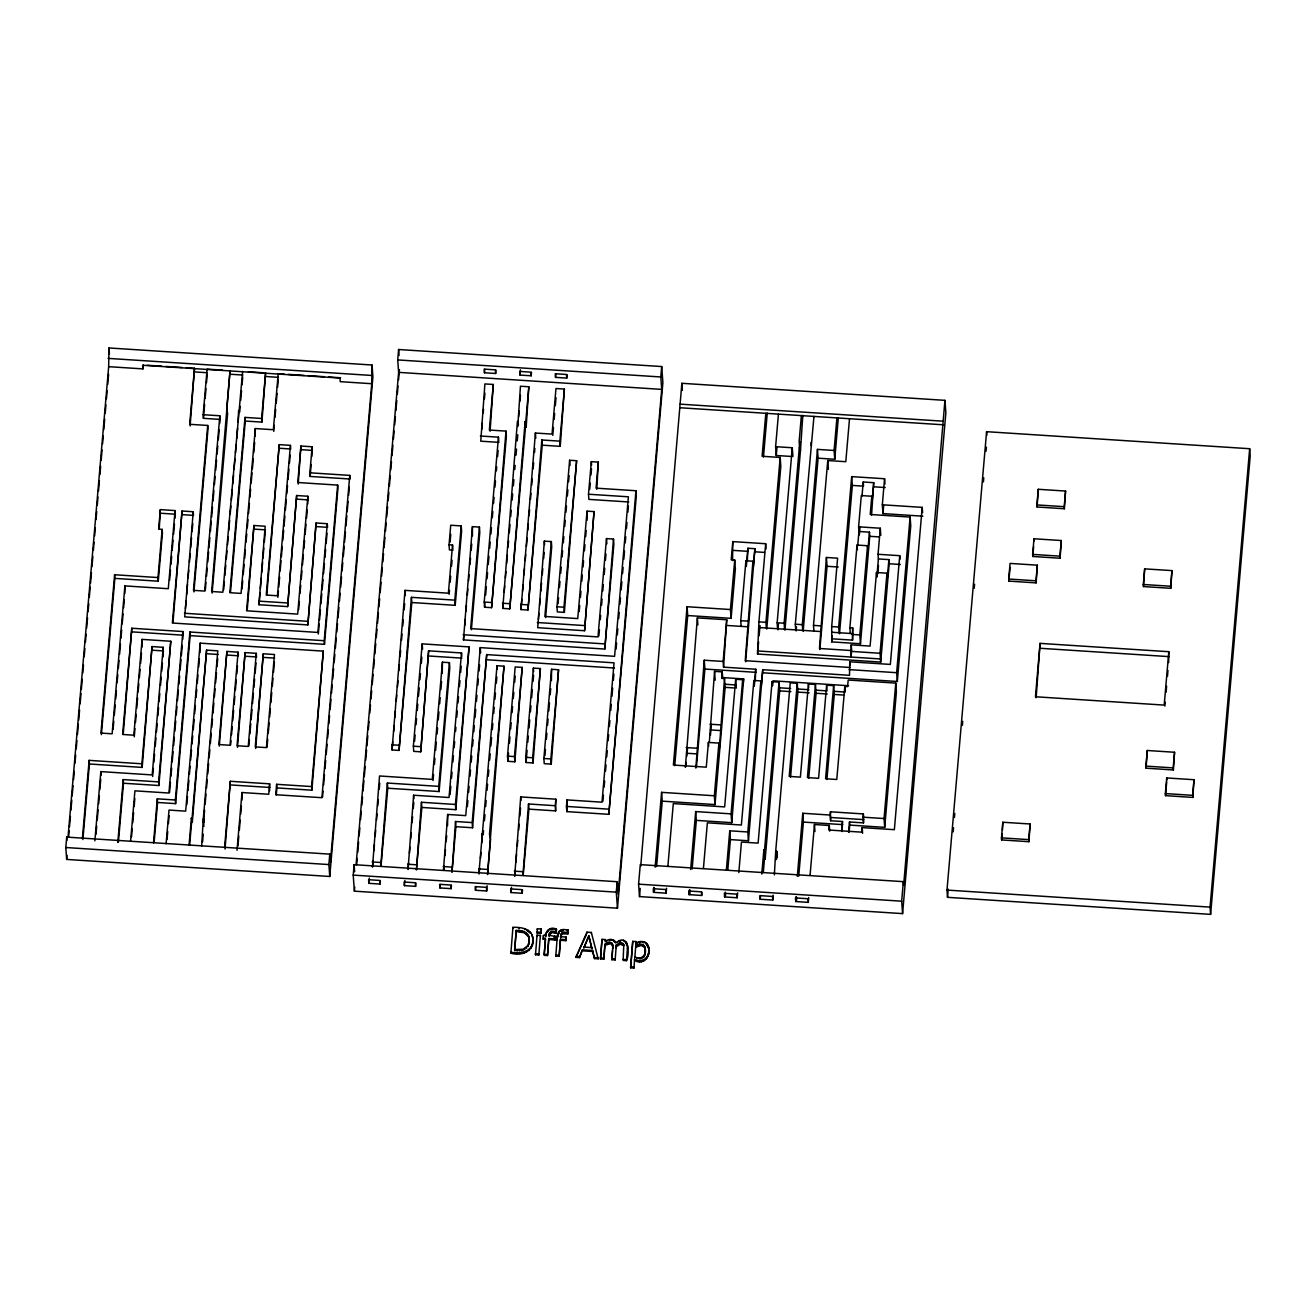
<?xml version="1.0" encoding="UTF-8"?>
<svg xmlns="http://www.w3.org/2000/svg" width="1316" height="1316" viewBox="0 0 1316 1316"><rect width="100%" height="100%" fill="white"/><g stroke="black" fill="none" stroke-linecap="round" stroke-linejoin="round"><path stroke-width="1.5" d="M616.266 946.78L620.083 944.181L623.866 945.579L622.846 943.506L620 943.144L616.217 945.069L616.217 947.701L616.217 945.069M623.784 944.543L623.142 960.433L626.498 960.664C630.15 952.948 628.341 932.353 615.822 942.963C614.342 938.423 608.091 938.637 605.179 941.631L605.36 939.575L602.004 939.361L600.474 958.969L603.83 959.183L604.949 944.279C608.913 939.887 614.868 943.44 612.73 948.968L612.763 945.546M648.804 952.274L648.722 951.238C648.985 958.361 640.596 963.773 634.575 959.216L634.657 960.252C642.076 965.714 650.729 957.11 648.788 949.198L648.854 950.234C650.071 942.93 641.172 938.637 635.941 943.506L636.006 944.543L637.339 942.634M372.033 365.009L372.905 376.919L329.757 876.472L66.672 859.43L65.8 847.52L66.705 837.108L329.773 854.133L330.382 862.424L371.754 383.713L372.033 365.009L108.965 347.967L108.669 366.671L68.021 837.206M66.672 859.43L67.034 855.334M68.613 836.91L69.156 830.774M69.501 826.678L70.39 816.43M70.916 810.294L71.804 800.062M72.15 795.966L73.038 785.718M73.581 779.582L74.288 771.39M74.996 763.198L75.703 755.022M76.229 748.87L76.937 740.678M77.463 734.542L78.351 724.31M78.697 720.214L79.585 709.966M80.112 703.83L81 693.598M81.362 689.502L82.234 679.27M82.776 673.118L83.484 664.925M84.191 656.75L84.898 648.558M85.425 642.405L86.132 634.23M86.659 628.077L87.547 617.846M88.073 611.71L88.781 603.518M89.307 597.365L90.195 587.133M90.557 583.037L91.446 572.805M91.972 566.653L92.86 556.421M93.387 550.285L94.094 542.093M94.62 535.957L95.328 527.765M96.035 519.573L96.742 511.381M97.269 505.245L97.976 497.053M98.519 490.901L99.391 480.669M99.934 474.533L100.641 466.341M101.168 460.205L102.056 449.957M102.582 443.821L103.29 435.629M103.816 429.493L104.704 419.245M105.231 413.109L105.938 404.917M106.464 398.781L107.172 390.589M107.715 384.453L108.603 374.205M82.431 838.128L89.143 760.368L141.898 763.79L142.177 767.409L89.406 763.987L89.143 760.368M82.892 839.559L89.406 763.987M114.607 574.747L100.937 733.078L112.123 733.802L124.905 585.9L168.284 588.713L175.044 510.575L160.338 509.621L158.66 529.147L162.148 529.377L162.427 532.996L158.265 581.195L114.87 578.382L114.607 574.747L157.986 577.56L158.265 581.195M101.381 734.673L114.87 578.382M94.851 840.858L100.838 771.604L152.195 774.927L163.217 647.308L152.031 646.584L141.898 763.79M96.002 834.295L96.71 826.152M97.236 820.033L98.124 809.85M98.651 803.747L99.342 795.604M99.868 789.485L100.756 779.302M108.669 366.671L142.934 368.891L143.279 364.993M113.094 729.327L113.801 721.217M114.328 715.131L115.199 705.014M115.726 698.928L116.417 690.818M117.124 682.724L117.815 674.615M118.341 668.544L119.049 660.435M119.575 654.348L120.447 644.231M120.973 638.145L121.664 630.035M122.191 623.965L123.079 613.832M123.605 607.762L124.296 599.652M124.823 593.565L124.905 585.9M182.792 639.263L182.875 631.548L131.797 628.242L122.618 734.476L133.821 735.2L142.095 639.395L170.784 641.254L158.891 785.52L123.49 783.234L123.227 779.598L158.627 781.901L158.891 785.52M123.243 734.015L131.797 628.242M117.798 842.405L123.227 779.598M118.424 841.977L123.49 783.234M134.265 736.795L134.972 728.636M135.499 722.517L136.206 714.374M136.732 708.255L137.604 698.056M138.131 691.936L138.838 683.794M139.364 677.674L140.072 669.515M140.598 663.396L141.486 653.213M142.013 647.094L142.095 639.395M130.564 841.253L134.923 790.834L168.925 793.038L182.875 631.548M131.534 836.812L132.225 828.735M132.751 822.697L133.623 812.614M134.15 806.56L134.841 798.499M159.252 528.867L160.338 509.621M157.986 577.56L162.148 529.377M142.177 767.409L152.031 646.584M152.64 776.522L153.347 768.429M153.857 762.342L154.564 754.249M155.272 746.139L155.962 738.046M156.489 731.959L157.196 723.866M157.887 715.756L158.594 707.646M159.121 701.576L159.812 693.466M160.519 685.373L161.21 677.263M161.736 671.193L162.444 663.083M162.97 657.013L163.217 647.308M169.6 580.307L170.455 570.289M170.981 564.284L171.672 556.273M172.182 550.253L173.054 540.234M173.58 534.23L174.436 524.212M174.962 518.208L175.044 510.575M158.627 781.901L170.784 641.254M182.036 511.019L172.363 623.011L317.896 632.437L327.289 523.702L316.087 522.978L307.862 624.919L184.717 616.875L193.222 511.743L182.036 511.019L172.972 622.567M153.511 842.832L157.311 798.828L175.357 799.996L175.62 803.632L157.575 802.464L157.311 798.828M186.313 367.773L194.505 368.299L189.668 424.295L207.714 425.463L207.977 429.098L193.913 591.92M154.12 842.454L157.575 802.464M190.113 425.923L194.505 368.299M169.55 792.577L170.422 782.362M170.965 776.226L171.672 768.05M172.199 761.915L173.07 751.699M173.613 745.563L174.321 737.388M174.847 731.252L175.735 721.036M176.262 714.901L176.969 706.725M177.496 700.589L178.384 690.374M178.91 684.238L179.618 676.062M180.144 669.926L181.032 659.711M181.378 655.615L182.266 645.399M185.424 608.765L186.132 600.639M186.658 594.552L187.53 584.403M188.056 578.3L188.764 570.19M189.455 562.064L190.162 553.954M190.688 547.851L191.56 537.701M192.087 531.615L192.794 523.488M166.096 843.753L169.007 810.064L185.655 811.15L200.164 643.146L323.308 651.124L311.876 790.192L276.886 787.922L276.623 784.303L311.612 786.557L311.876 790.192M219.723 423.472L220.085 419.409L203.421 418.324L203.157 414.704L207.106 369.122L222.404 370.109M167.05 839.46L167.724 831.531M168.415 823.602L169.106 815.673M203.421 418.324L204.622 404.456M205.132 398.501L206.003 388.598M206.513 382.66L207.188 374.731M175.357 799.996L189.882 632.009L324.213 640.711L324.476 644.33L190.146 635.628L189.882 632.009M207.714 425.463L193.468 590.341L204.671 591.065L219.821 415.774L203.157 414.704M175.62 803.632L190.146 635.628M186.79 804.652L187.497 796.558M188.023 790.488L188.895 780.355M189.422 774.285L190.113 766.192M190.639 760.122L191.511 750.005M192.037 743.935L192.745 735.841M193.271 729.755L194.143 719.638M194.669 713.568L195.36 705.475M196.068 697.381L196.758 689.288M197.285 683.218L197.992 675.108M198.683 667.015L199.39 658.921M199.917 652.851L200.164 643.146M205.296 590.604L205.987 582.462M206.513 576.342L207.221 568.183M207.747 562.08L208.635 551.881M208.981 547.801L209.869 537.619M210.395 531.5L211.267 521.317M211.629 517.237L212.501 507.038M213.044 500.935L213.916 490.736M214.442 484.617L215.15 476.474M215.676 470.355L216.564 460.172M217.091 454.053L217.798 445.894M218.324 439.791L219.196 429.592M189.027 845.415L191.396 818.058L192.35 821.727L191.396 818.058M189.636 845.135L191.659 821.694M192.087 818.108L206.596 650.12L217.798 650.844L203.289 818.832L203.914 826.415M212.106 593.105L227.635 413.339L226.681 409.671L230.053 370.602L211.662 591.509L222.865 592.233L242.637 371.425M192.35 821.727L206.596 650.12M203.552 822.467L204.605 810.311M205.132 804.24L206.003 794.124M206.53 788.054L207.221 779.96M207.747 773.89L208.619 763.757M209.145 757.687L209.853 749.594M210.379 743.524L211.251 733.407M211.777 727.337L212.468 719.243M212.995 713.157L213.866 703.04M214.393 696.97L215.1 688.877M215.61 682.807L216.498 672.69M217.008 666.603L217.716 658.51M223.654 589.732L224.362 581.573M224.888 575.437L225.776 565.222M226.303 559.103L227.01 550.927M227.536 544.791L228.244 536.632M228.77 530.496L229.658 520.281M230.185 514.161L230.892 505.986M231.419 499.866L232.307 489.651M232.833 483.515L233.541 475.356M234.067 469.22L234.955 459.004M235.482 452.885L236.189 444.709M236.716 438.573L237.604 428.374M238.13 422.239L238.574 410.444M201.628 846.221L203.289 818.832M202.565 842.043L203.24 834.229M239.709 412.155L240.203 406.299M240.713 400.442L241.552 390.671M242.062 384.815L242.736 377.001M245.006 417.402L245.269 421.038L261.917 422.107L261.654 418.488L245.006 417.402L229.856 592.693L241.058 593.417L255.304 428.555L273.35 429.723L278.186 373.728L284.223 374.106M230.481 592.249L245.269 421.038M226.895 651.436L218.851 744.543L230.037 745.267L238.097 652.16L226.895 651.436L219.295 746.139M242.029 588.91L242.72 580.767M243.246 574.648L244.134 564.482M244.661 558.379L245.368 550.236M246.059 542.093L246.766 533.951M247.293 527.848L248 519.705M248.527 513.585L249.415 503.419M249.941 497.316L250.632 489.174M251.159 483.054L252.047 472.888M252.392 468.809L253.281 458.642M253.807 452.523L254.679 442.357M255.205 436.254L255.304 428.555M230.662 744.84L231.007 740.793M231.534 734.723L232.241 726.629M232.768 720.559L233.639 710.426M234.166 704.356L234.857 696.263M235.383 690.193L236.255 680.076M236.781 674.006L237.489 665.896M224.592 847.405L230.316 781.293L269.632 783.842L269.599 790.949M261.654 418.488L265.585 372.905L261.917 422.107M225.036 849.034L230.316 781.293M253.955 525.495L246.586 610.805L297.663 614.111L307.845 496.247L296.643 495.523L287.628 606.594L258.956 604.735L265.158 526.236L253.955 525.495L247.211 610.361M245.089 652.604L237.044 745.728L248.231 746.452L256.275 653.328L245.089 652.604L237.489 747.324M237.012 850.284L241.996 792.528L268.727 794.255L269.632 783.842M237.966 845.941L238.821 835.989M239.347 830.018L240.203 820.049M240.713 814.078L241.404 806.116M241.93 800.144L241.996 792.528M258.956 604.735L259.992 592.595M260.354 588.548L261.226 578.431M261.752 572.345L262.624 562.228M262.97 558.181L263.842 548.065M264.368 541.995L265.24 531.878M273.794 431.352L274.304 425.348M274.995 417.353L275.686 409.342M276.212 403.354L277.067 393.352M277.594 387.348L278.285 379.353M248.856 746.024L249.382 739.954M249.908 733.884L250.78 723.751M251.126 719.704L251.998 709.587M252.524 703.517L253.396 693.4M253.922 687.314L254.63 679.221M255.156 673.15L256.028 663.034M279.239 444.644L266.243 595.046L277.429 595.77L290.425 445.367L279.239 444.644L266.852 594.602M263.282 653.789L255.238 746.896L266.424 747.62L274.468 654.513L263.282 653.789L255.682 748.508M277.873 597.365L278.4 591.262M278.762 587.199L279.634 577.033M280.16 570.947L281.032 560.78M281.394 556.717L282.266 546.551M282.792 540.448L283.68 530.299M284.026 526.219L284.898 516.069M285.424 509.966L286.312 499.8M286.839 493.697L287.53 485.571M288.056 479.485L288.944 469.319M289.471 463.216L290.178 455.089M267.049 747.208L267.74 739.099M268.267 733.028L269.138 722.912M269.665 716.842L270.372 708.748M270.899 702.662L271.77 692.545M272.297 686.475L272.988 678.382M273.514 672.312L274.386 662.178M311.876 456.405L312.122 446.766L300.92 446.042L297.778 482.511L337.653 485.094L337.916 488.713L324.476 644.33M287.628 606.594L296.643 495.523M298.222 484.107L300.92 446.042M276.623 784.303L275.735 794.716L321.91 797.71L349.76 475.389L309.869 472.806L312.122 446.766M276.294 794.864L276.886 787.922M298.633 609.604L299.341 601.478M300.032 593.351L300.739 585.225M301.265 579.122L301.973 570.996M302.499 564.909L303.371 554.743M303.897 548.64L304.605 540.514M305.131 534.428L306.003 524.261M306.529 518.159L307.237 510.032M307.763 503.946L307.845 496.247M349.76 475.389L350.023 479.024L310.132 476.441L311.168 464.416M307.862 624.919L316.087 522.978M318.324 634.049L319.196 623.981M319.541 619.951L320.413 609.884M320.94 603.847L321.811 593.779M322.157 589.749L323.029 579.682M323.555 573.644L324.427 563.577M324.937 557.54L325.644 549.479M326.154 543.442L327.026 533.375M311.612 786.557L323.308 651.124M324.213 640.711L337.653 485.094M322.519 797.249L323.062 791.13M323.588 785.01L324.46 774.811M324.986 768.692L325.694 760.533M326.22 754.413L327.108 744.214M327.635 738.095L328.342 729.936M328.868 723.816L329.576 715.657M330.102 709.538L330.99 699.339M331.517 693.219L332.224 685.06M332.751 678.941L333.622 668.742M334.165 662.622L334.856 654.463M335.383 648.344L336.271 638.128M336.797 632.009L337.505 623.85M338.031 617.73L338.919 607.531M339.446 601.412L340.153 593.253M340.68 587.133L341.551 576.934M342.094 570.815L342.785 562.656M343.328 556.536L344.2 546.337M344.562 542.258L345.434 532.059M345.96 525.939L346.848 515.74M347.194 511.661L348.082 501.462M348.608 495.342L349.316 487.183M329.757 876.472L328.885 864.563L329.773 854.133M661.701 366.555L662.886 382.594L617.467 908.188L354.382 891.162L353.214 875.107L354.119 864.678L617.188 881.72L618.109 894.156L661.718 389.388L660.797 376.968L661.701 366.555L398.616 349.513L397.712 359.926L398.633 372.362L356.077 864.859M354.382 891.162L354.744 887.066M356.685 864.579L357.212 858.443M357.755 852.307L358.626 842.075M359.153 835.94L359.86 827.764M360.568 819.572L361.275 811.396M361.818 805.26L362.525 797.085M363.051 790.949L363.923 780.717M364.285 776.637L365.174 766.405M365.7 760.27L366.588 750.038M366.934 745.958L367.822 735.726M368.348 729.59L369.056 721.415M369.763 713.239L370.47 705.047M370.997 698.911L371.704 690.736M372.231 684.6L373.119 674.368M373.645 668.248L374.353 660.056M374.879 653.92L375.767 643.705M376.294 637.569L377.001 629.377M377.544 623.241L378.416 613.026M378.942 606.89L379.65 598.714M380.192 592.578L381.064 582.346M381.607 576.211L382.314 568.035M382.841 561.899L383.548 553.707M384.075 547.571L384.963 537.356M385.489 531.22L386.197 523.044M386.723 516.908L387.611 506.676M388.138 500.541L388.845 492.365M389.371 486.229L390.26 475.997M390.786 469.861L391.494 461.686M392.02 455.55L392.908 445.318M393.435 439.182L394.142 431.006M394.668 424.871L395.376 416.695M395.919 410.559L396.79 400.327M397.333 394.191L398.024 386.016M398.567 379.88L399.439 369.648M380.357 880.585L380.044 884.056L368.858 883.332L369.303 878.117M373.02 860.977L372.494 867.112L379.534 775.979L432.29 779.401L442.423 662.195L449.414 662.655L449.792 667.837L439.116 791.541L387.759 788.218L387.365 783.036L438.721 786.376L439.116 791.541M373.909 850.745L374.435 844.609M375.142 836.417L375.669 830.281M376.557 820.049L377.083 813.913M377.791 805.721L378.334 799.585M379.205 789.353L379.748 783.217M380.768 865.928L387.365 783.036M381.064 865.615L387.759 788.218M411.809 602.514L399.044 750.416L392.036 749.955L404.999 590.374L448.378 593.187L452.54 544.989L449.052 544.775L450.73 525.232L461.225 525.923L461.603 531.088L455.204 605.327L411.809 602.514L411.431 597.332L454.81 600.145L455.204 605.327M392.036 749.955L392.744 741.829M393.616 731.68L394.142 725.577M394.849 717.45L395.376 711.364M396.248 701.198L396.774 695.111M397.481 686.985L398.008 680.882M398.896 670.732L399.422 664.629M400.113 656.503L400.64 650.4M401.528 640.25L402.054 634.148M402.745 626.021L403.272 619.935M404.16 609.769L404.686 603.682M399.044 750.416L411.431 597.332M461.768 656.421L461.505 652.966L428.621 650.828L420.725 751.814L413.734 751.37L413.356 746.188L422.189 643.869L469.072 646.896L455.83 809.653L421.827 807.448L421.449 802.266L455.451 804.471L455.83 809.653M414.622 741.138L415.149 735.002M416.037 724.771L416.563 718.618M417.271 710.443L417.797 704.307M418.504 696.115L419.212 687.923M419.919 679.747L420.446 673.611M421.334 663.363L421.86 657.227M415.889 882.888L415.593 886.359L404.407 885.635L404.851 880.42M408.569 863.329L408.042 869.415L413.619 795.226L449.019 797.512L461.505 652.966M409.44 853.179L409.967 847.093M410.674 838.966L411.201 832.88M412.072 822.73L412.599 816.644M413.306 808.518L413.816 802.431M420.725 751.814L428.621 650.828M421.827 807.448L416.432 869.958L421.449 802.266M450.105 542.126L450.779 534.329M433.03 780.536L433.54 774.482M434.428 764.382L434.938 758.312M435.645 750.235L436.336 742.142M437.044 734.065L437.57 727.995M438.261 719.918L438.952 711.841M439.659 703.747L440.186 697.694M440.876 689.6L441.584 681.524M442.275 673.447L442.423 662.195M449.118 594.339L449.463 590.325M450.154 582.297L450.664 576.276M451.536 566.242L452.062 560.205M438.721 786.376L449.414 662.655M454.81 600.145L461.225 525.923M451.437 885.191L451.141 888.662L439.939 887.938L440.251 884.467M495.951 370.01L495.655 373.481L484.452 372.757L484.749 369.286M443.459 869.991L447.703 814.456L465.749 815.624L480.258 647.62L614.605 656.322L628.39 496.806L588.499 494.224L591.312 461.653L598.319 462.113L596.79 489.338M479.419 527.091L470.651 628.604L597.99 636.911L606.479 538.589L613.486 539.05L613.865 544.232L604.801 649.068L463.462 639.905L472.428 526.647L479.419 527.091L479.797 532.273L471.391 629.722M480.389 436.007L498.451 437.175L498.83 442.357L480.768 441.189L484.897 383.927L493.286 384.469L490.078 431.253M443.755 869.712L444.101 865.714M444.973 855.696L445.482 849.675M446.173 841.664L446.7 835.66M447.555 825.642L447.703 814.456M450.105 794.551L450.812 786.409M451.52 778.266L452.046 772.147M452.918 761.964L453.444 755.861M454.152 747.718L454.678 741.615M455.566 731.433L455.912 727.353M456.784 717.187L457.326 711.068M458.017 702.925L458.544 696.822M459.432 686.639L459.958 680.536M460.666 672.394L461.192 666.291M463.462 639.905L463.824 635.825M464.696 625.626L465.222 619.507M465.93 611.348L466.456 605.245M467.345 595.046L467.871 588.926M468.578 580.767L469.105 574.648M469.993 564.449L470.519 558.329M471.227 550.17L471.753 544.051M472.46 535.892L472.428 526.647M481.82 429.164L482.33 423.16M483.202 413.142L483.548 409.128M484.403 399.11L484.93 393.106M455.451 804.471L469.072 646.896M455.912 826.678L451.98 872.261L455.533 821.497L472.181 822.582L472.559 827.764L455.912 826.678L455.533 821.497M493.286 384.469L489.355 430.036L506.002 431.122L506.38 436.303L491.575 607.679L484.584 607.219L484.206 602.054L498.451 437.175M467.361 806.626L467.887 800.556M468.578 792.462L469.105 786.392M469.976 776.275L470.503 770.205M471.21 762.096L471.72 756.026M472.609 745.909L473.135 739.839M473.826 731.745L474.352 725.675M475.043 717.565L475.75 709.472M476.441 701.379L476.968 695.309M477.856 685.192L478.366 679.122M479.073 671.028L479.6 664.942M484.584 607.219L484.93 603.156M485.637 595.013L486.344 586.87M487.052 578.727L487.578 572.625M488.269 564.482L488.976 556.339M489.684 548.196L490.21 542.093M490.917 533.951L491.444 527.848M492.316 517.665L492.842 511.562M493.549 503.419L494.076 497.316M494.964 487.134L495.49 481.031M496.362 470.848L496.724 466.785M497.596 456.603L498.122 450.5M472.181 822.582L486.706 654.595L614.046 662.836L602.004 802.184L567.015 799.914L566.456 806.428L566.834 811.61L608.815 814.324L636.319 495.918L635.941 490.736L596.066 488.154L598.319 462.113M491.575 607.679L506.002 431.122M472.559 827.764L486.706 654.595M487.134 885.767L486.69 890.981L475.487 890.258L475.783 886.787M531.483 372.313L531.187 375.784L520.001 375.06L520.445 369.845M478.991 872.311L497.004 665.748L503.995 666.209L487.529 874.581L490.555 839.427L489.486 834.196L503.995 666.209M517.78 426.565L520.445 386.23L528.835 386.772L526.17 427.108L525.1 421.877L526.17 427.108M525.479 427.058L509.769 608.864L502.778 608.403L517.402 421.383M479.123 874.038L479.633 868.182M480.472 858.41L480.982 852.554M481.82 842.783L481.788 833.702M518.619 416.794L519.129 410.937M519.968 401.166L520.478 395.31M502.778 608.403L503.304 602.284M504.192 592.068L504.719 585.933M505.426 577.757L505.953 571.638M506.66 563.462L507.367 555.303M508.075 547.127L508.601 540.991M509.308 532.832L510.016 524.656M510.723 516.481L511.25 510.361M512.121 500.146L512.664 494.01M513.372 485.851L513.898 479.715M514.77 469.499L515.132 465.42M516.004 455.204L516.546 449.069M517.254 440.909L517.78 434.774M483.219 834.87L483.564 830.824M484.436 820.707L484.962 814.637M485.653 806.543L486.18 800.457M487.052 790.34L487.578 784.27M488.285 776.177L488.812 770.107M489.684 759.99L490.21 753.92M490.901 745.81L491.608 737.717M492.299 729.623L492.826 723.553M493.697 713.437L494.224 707.366M494.931 699.257L495.458 693.187M496.329 683.07L496.856 677M509.769 608.864L525.1 421.877M525.791 421.926L528.835 386.772M507.483 756.141L515.181 666.932L522.189 667.376L514.852 761.767L507.861 761.306L507.483 756.141L514.474 756.585L514.852 761.767M542.208 445.17L527.963 610.032L520.971 609.588L535.398 433.03L552.046 434.099L555.977 388.516L564.383 389.075L560.254 446.338L542.208 445.17L541.83 439.988L559.876 441.156L560.254 446.338M507.861 761.306L508.568 753.196M509.44 743.063L509.966 736.976M510.657 728.867L511.184 722.797M512.072 712.647L512.582 706.577M513.289 698.467L513.816 692.38M514.688 682.247L515.214 676.161M520.971 609.588L521.843 599.389M522.551 591.213L523.077 585.094M523.965 574.895L524.492 568.775M525.199 560.616L525.726 554.497M526.433 546.337L527.14 538.178M527.848 530.019L528.374 523.9M529.081 515.724L529.608 509.605M530.48 499.406L531.006 493.286M531.713 485.127L532.24 479.008M533.128 468.809L533.654 462.689M534.543 452.49L534.888 448.411M514.474 756.585L522.189 667.376M527.963 610.032L541.83 439.988M522.534 889.797L522.222 893.268L511.036 892.544L511.48 887.329M567.031 374.616L566.735 378.087L555.533 377.363L555.846 373.892M515.181 870.304L514.671 876.324L520.708 796.92L555.829 799.19L555.648 810.886L528.917 809.143L528.538 803.977L555.253 805.705L555.648 810.886M515.888 862.276L516.579 854.248M517.27 846.237L517.78 840.217M518.652 830.182L519.178 824.161M519.869 816.134L520.56 808.106M552.769 435.316L553.46 427.387M554.135 419.459L554.645 413.52M555.336 405.591L556.026 397.662M525.676 757.309L533.375 668.1L540.383 668.561L533.046 762.951L526.055 762.49L525.676 757.309L532.667 757.769L533.046 762.951M551.338 541.567L544.873 616.447L577.757 618.586L587.035 511.151L594.042 511.595L584.567 630.726L537.701 627.683L544.347 541.123L551.338 541.567L551.717 546.749L545.597 617.582M526.055 762.49L527.107 750.317M527.798 742.224L528.325 736.138M529.032 728.028L529.723 719.918M530.43 711.808L530.957 705.721M531.664 697.612L532.355 689.502M533.062 681.392L533.589 675.305M538.392 619.556L538.918 613.453M539.626 605.311L540.152 599.208M540.86 591.065L541.567 582.922M542.274 574.779L542.801 568.677M543.673 558.51L544.199 552.407M510.871 953.162L512.927 927.369C520.758 926.941 532.569 928.734 532.848 938.769L532.783 937.732C535.76 950.695 521.284 956.551 510.871 953.162L510.789 952.126C519.475 954.182 532.273 952.307 532.832 941.137L532.914 942.174M523.242 950.267L514.655 950.563L516.217 930.428C521.827 930.05 529.377 932.386 529.213 939.213L528.571 935.89M514.655 950.563L516.217 930.428M522.929 875.14L528.538 803.977M559.876 441.156L564.383 389.075M532.667 757.769L540.383 668.561M523.242 874.877L528.917 809.143M543.87 758.493L551.568 669.285L558.56 669.745L551.24 764.119L544.248 763.675L543.87 758.493L550.861 758.937L551.24 764.119M556.964 606.758L569.631 460.255L576.622 460.715L564.35 612.384L557.342 611.94L556.964 606.758L563.972 607.219L564.35 612.384M544.939 755.565L545.466 749.478M546.354 739.345L546.864 733.259M547.571 725.149L548.098 719.062M548.805 710.953L549.496 702.843M550.203 694.733L550.73 688.663M551.42 680.553L551.568 669.285M558.05 603.797L558.576 597.694M559.465 587.528L559.991 581.409M560.698 573.283L561.225 567.18M562.096 556.997L562.623 550.894M563.33 542.751L563.857 536.648M564.729 526.482L565.255 520.379M565.962 512.237L566.489 506.134M567.377 495.951L567.903 489.848M568.594 481.705L569.121 475.602M550.861 758.937L558.56 669.745M563.972 607.219L576.622 460.715M541.156 929.03L540.958 933.307L537.142 933.06L537.339 928.783L541.156 929.03L541.238 930.067M540.383 935.363L538.853 954.972L535.497 954.758L537.027 935.15L540.383 935.363L540.465 936.4M544.314 953.327L545.531 939.344L543.261 939.196L543.409 935.561C547.588 934.59 547.785 925.082 556.438 929.195L556.273 933.093L551.503 932.567L549.052 936.318L549.381 933.34L551.42 931.547L556.191 932.057L556.273 933.093M555.253 805.705L555.829 799.19M548.887 939.558L554.332 939.904L554.266 938.867L548.805 938.522L547.505 955.548L544.15 955.317L545.449 938.308L543.179 938.16L543.261 939.196M547.505 955.548L548.805 938.522M548.986 935.281L554.48 936.285L554.332 939.904M579.188 611.595L579.714 605.524M580.422 597.415L580.948 591.328M581.82 581.195L582.346 575.108M583.037 566.999L583.564 560.929M584.452 550.779L584.962 544.709M585.669 536.599L586.196 530.513M587.068 520.379L587.035 511.151M589.765 489.223L590.292 483.12M590.999 474.977L591.526 468.874M554.266 938.867L554.48 936.285M554.826 938.917L557.096 939.065L557.178 940.101L554.908 939.953L554.826 938.917L555.056 936.318L557.326 936.466L557.408 937.502L555.138 937.354L555.056 936.318M554.908 939.953L555.138 937.354M556.191 932.057L556.438 929.195M566.834 811.61L567.015 799.914M560.534 940.315L565.979 940.66L565.913 939.624L560.468 939.279L559.152 956.288L555.796 956.074L557.096 939.065M557.408 937.502L559.547 930.856L563.133 929.441L568.101 929.951L568.167 930.988L566.554 930.675M557.326 936.466L559.547 930.856M584.567 630.726L594.042 511.595M559.152 956.288L560.468 939.279M560.632 936.038L560.649 937.716L561.883 933.916L567.92 933.85L567.854 932.814L563.084 932.287L561.027 934.08L560.583 936.679L566.127 937.041L565.979 940.66M565.913 939.624L566.127 937.041M567.92 933.85L568.101 929.951M598.895 635.957L599.422 629.805M600.31 619.573L600.672 615.46M601.56 605.228L602.086 599.076M602.794 590.884L603.32 584.748M604.209 574.5L604.735 568.347M605.442 560.155L605.985 554.02M604.801 649.068L613.486 539.05M602.909 801.296L603.435 795.242M604.126 787.165L604.653 781.112M605.524 771.011L606.051 764.958M606.742 756.881L607.268 750.811M608.14 740.711L608.666 734.657M609.357 726.58L609.884 720.526M610.756 710.426L611.282 704.373M611.973 696.296L612.68 688.219M613.371 680.142L613.898 674.072M616.036 649.232L616.579 643.096M617.286 634.921L617.813 628.785M618.701 618.553L619.227 612.417M619.935 604.241L620.461 598.106M621.168 589.93L621.876 581.738M622.583 573.562L623.11 567.426M623.817 559.251L624.524 551.059M625.232 542.883L625.758 536.747M626.465 528.571L626.992 522.436M627.88 512.204L628.406 506.068M608.815 814.324L635.941 490.736M600.474 958.969L602.004 939.361M603.83 959.183L604.949 944.279M617.467 908.188L616.283 892.149L617.188 881.72M616.151 946.665L615.164 959.923L611.808 959.709L612.664 947.931M611.808 959.709L612.582 950.744M626.498 960.664L627.469 947.388L627.551 948.425M634.575 959.216L633.983 968.033L630.627 967.819L632.749 941.351L636.105 941.565L636.171 942.601M630.627 967.819L632.749 941.351M944.937 400.344L945.859 412.78L902.579 913.617L639.51 896.591L638.589 884.155L640.283 864.628L903.352 881.654L903.631 885.29L944.937 400.344L681.869 383.301L640.727 866.208M639.51 896.591L640.218 888.415M645.284 949.56C645.926 943.852 639 943.128 635.71 946.138L634.871 957.703L634.805 956.666C640.547 960.993 647.11 954.873 645.202 948.523L644.692 955.383L643.409 957.505L643.327 956.469M636.006 944.543L636.105 941.565M655.138 867.162L661.603 792.347L714.358 795.769L714.999 804.57L662.244 801.148L661.603 792.347M666.554 888.267L666.126 893.153L653.542 892.347L653.953 887.461M656.602 866.504L662.244 801.148M687.067 606.725L687.709 615.543L731.087 618.339L730.446 609.538L687.067 606.725L673.381 765.057L706.264 767.179L708.403 742.438L718.898 743.112L719.326 748.82L724.474 678.562L721.678 678.382L722.237 671.867L714.555 671.374L709.357 742.06M674.73 765.731L687.709 615.543M667.903 865.977L673.298 803.582L724.655 806.905L735.677 679.286L742.668 679.73L743.096 685.439L743.655 678.924L722.665 677.559L722.237 671.867M685.34 767.425L697.365 617.878L726.745 619.77L723.57 667.146L755.746 669.235L755.269 680.52M685.932 766.471L686.278 762.425M686.804 756.355L687.495 748.245M695.835 768.1L704.257 660.221L723.142 661.455L723.57 667.146M696.427 767.096L704.899 669.038L704.257 660.221M690.67 869.481L695.687 811.577L731.087 813.864L731.729 822.681L696.329 820.378L695.687 811.577M701.954 892.199L701.675 895.456L689.091 894.65L689.502 889.764M692.117 869.004L696.329 820.378M710.443 735.216L711.314 725.017M703.435 868.346L707.366 822.813L741.385 825.017L753.871 680.471L760.862 680.915L761.273 686.607L762.737 669.68L849.511 675.305L849.758 661.8L890.34 664.415L899.733 555.681L878.052 554.283L880.289 528.226L858.608 526.828L861.306 495.573L871.801 496.247L872.146 500.919L873.725 482.676L863.23 482.001L861.996 496.181M766.06 549.002L765.682 543.722L732.798 541.6L731.219 559.826L734.723 560.057L735.364 568.857L731.087 618.339M723.142 661.455L726.745 619.77M732.568 560.534L732.798 541.6M714.358 795.769L718.898 743.112M730.446 609.538L734.723 560.057M714.999 804.57L725.132 687.363L724.474 678.562M741.155 626.383L740.744 620.691L745.909 560.78L752.917 561.225L753.328 566.933L754.907 548.69L747.899 548.246L746.337 566.472L745.909 560.78M747.274 561.373L747.899 548.246M726.399 869.695L729.755 830.807L747.817 831.975L748.459 840.776L730.413 839.608L729.755 830.807M731.087 813.864L742.668 679.73M850.185 667.492L745.234 660.698L752.917 561.225M765.83 413.306L762.112 456.274L780.174 457.442L780.816 466.259L766.751 629.081M737.634 892.873L737.223 897.759L724.623 896.936L724.902 893.696M727.814 869.613L730.413 839.608M731.729 822.681L743.655 678.924M745.629 661.767L754.907 548.69M763.461 457.08L767.261 413.092M878.052 554.283L878.381 558.938L888.876 559.613L889.188 563.758L880.7 662.08L757.555 654.036L758.921 621.859L765.682 543.722M755.746 669.235L754.282 686.162L753.871 680.471M738.819 872.574L741.451 842.043L758.115 843.128L772.064 681.639L779.056 682.099L779.697 690.9L765.188 858.887L763.839 850.037L765.188 858.887M757.555 654.036L758.608 641.863M759.135 635.76L760.006 625.61M791.064 456.438L776.259 455.484L775.618 446.683L778.43 414.112M776.259 455.484L776.95 447.555M747.817 831.975L760.862 680.915M766.34 628.012L765.928 622.32L780.174 457.442M748.459 840.776L762.737 669.68M777.542 628.735L777.147 622.764L792.265 447.753L775.618 446.683M772.624 685.718L773.035 680.833L848.606 685.718M777.937 629.805L778.463 623.685M761.767 874.087L763.839 850.037M801.378 415.609L799.125 441.65L800.473 450.5L784.945 630.249M773.183 895.176L772.772 900.062L760.171 899.239L760.451 895.982M764.547 850.087L779.056 682.099M784.533 629.196L784.139 623.225L799.815 441.699M763.313 872.524L764.481 858.838M800.473 450.5L802.809 415.297M776.259 857.851L775.733 850.81L790.242 682.84L797.249 683.3L797.891 692.101L790.554 777.114M795.736 629.92L795.308 624.212L813.962 416.415M774.351 874.893L775.733 850.81M776.374 859.611L777.082 851.518M796.131 630.973L796.493 626.893M797.249 683.3L789.205 776.407L800.391 777.131L808.435 683.991L815.443 684.452L816.085 693.269L808.731 778.282M802.727 630.364L802.316 624.672L817.45 449.381L834.097 450.467L834.755 459.268L818.091 458.182L817.45 449.381M803.138 631.433L818.091 458.182M813.93 631.088L813.502 625.396L827.748 460.534L845.793 461.702L849.511 418.718M797.315 876.357L802.76 813.272L830.182 815.048L830.61 820.756L842.503 821.513L842.125 831.564M834.097 450.467L836.91 417.912M808.731 897.479L808.304 902.365L795.719 901.542L796.131 896.657M798.73 876.176L803.402 822.072L802.76 813.272M834.755 459.268L838.341 417.649M815.443 684.452L807.399 777.575L818.585 778.315L826.629 685.175L833.637 685.636L834.278 694.453L826.925 779.467M888.876 559.613L887.313 577.856L886.968 573.184L876.472 572.509L870.106 646.09L851.222 644.856L851.649 650.565L819.457 648.475L826.415 557.474L837.601 558.198L831.696 626.58L831.778 641.895L860.467 643.754L869.744 536.303L869.448 532.174L858.953 531.483L858.608 526.828M819.868 649.545L827.057 566.291L826.415 557.474M810.08 875.156L814.456 824.507L829.294 825.477L829.705 831.169M831.778 641.895L832.304 635.825M833.637 685.636L825.576 778.759L836.779 779.483L844.823 686.426L847.619 686.607L848.178 680.027L895.768 683.103L896.41 691.903L884.714 827.353L849.725 825.083L849.494 821.974L863.493 822.878L863.345 813.93L830.462 811.791L830.182 815.048M839.115 632.716L838.687 627.025L851.682 476.622L884.566 478.744L884.961 484.025M839.509 633.802L852.34 485.423L851.682 476.622M829.294 825.477L828.899 830.034L861.783 832.156L862.177 827.6L894.354 829.689L922.203 507.367L882.329 504.785L884.566 478.744M830.61 820.756L830.462 811.791M850.3 633.457L849.889 627.748L857.029 545.054L867.524 545.745L867.869 550.401L869.448 532.174M857.719 545.663L858.953 531.483M859.315 534.921L860.022 526.795M851.501 652.177L851.074 657.062L851.222 644.856M831.548 638.786L852.538 640.135L852.686 627.929L849.889 627.748M852.538 640.135L852.686 627.929M841.746 830.199L842.503 821.513M860.467 643.754L859.825 634.937L867.524 545.745M871.801 496.247L870.221 514.49L910.113 517.073L910.754 525.874L897.315 681.491L762.967 672.789M871.57 515.181L873.725 482.676M848.59 832.386L849.494 821.974M849.133 832.025L849.725 825.083M878.381 558.938L876.818 577.165L876.472 572.509M877.788 573.611L878.479 565.485M922.845 516.185L882.97 513.602L883.661 505.574M863.493 822.878L863.345 813.93M880.7 662.08L880.042 653.279L886.968 573.184M884.714 827.353L884.056 818.536L895.768 683.103M897.315 681.491L896.657 672.69L910.113 517.073M902.579 913.617L901.674 901.197L903.352 881.654M946.994 890.077L986.589 431.681L1249.674 448.723L1250.2 455.978L1210.605 914.373L947.52 897.331L946.994 890.077L1210.062 907.119L1210.605 914.373M947.52 897.331L948.227 889.155M953.179 831.844L953.524 827.748M954.413 817.516L954.774 813.436M962.374 725.429L962.72 721.349M974.218 588.318L974.564 584.238M983.414 481.903L983.759 477.823M986.062 451.207L986.408 447.127M1008.714 579.04L1010.063 563.413L1037.337 565.173L1036.153 582.873L1008.862 581.113L1008.714 579.04L1035.988 580.8L1036.153 582.873M1008.862 581.113L1010.046 567.426M1001.476 837.864L1002.825 822.237L1030.115 823.997L1028.915 841.697L1001.624 839.937L1001.476 837.864L1028.767 839.624L1028.915 841.697M1001.624 839.937L1002.134 834.064M1002.463 830.166L1002.825 822.237M1032.649 554.398L1033.998 538.77L1061.288 540.531L1060.087 558.231L1032.797 556.471L1032.649 554.398L1059.939 556.158L1060.087 558.231M1036.926 504.916L1038.275 489.289L1065.565 491.049L1064.364 508.749L1037.074 506.989L1036.926 504.916L1064.216 506.676L1064.364 508.749M1032.797 556.471L1033.636 546.699M1037.074 506.989L1038.275 489.289M1035.988 580.8L1037.337 565.173M1040.068 643.376L1035.462 696.756L1164.199 705.096L1168.805 651.7L1040.068 643.376L1036.153 697.743M1028.767 839.624L1030.115 823.997M1059.939 556.158L1061.288 540.531M1064.216 506.676L1065.565 491.049M1143.324 584.485L1144.673 568.857L1171.964 570.618L1170.763 588.318L1143.472 586.558L1143.324 584.485L1170.615 586.245L1170.763 588.318M1143.472 586.558L1144.673 568.857M1145.923 766.126L1147.272 750.498L1174.563 752.259L1173.362 769.959L1146.072 768.182L1145.923 766.126L1173.214 767.886L1173.362 769.959M1146.072 768.182L1147.272 750.498M1170.615 586.245L1171.964 570.618M1164.89 706.067L1165.236 702.119M1166.091 692.232L1166.601 686.294M1167.457 676.408L1167.966 670.486M1168.657 662.573L1168.805 651.7M1165.367 793.581L1166.716 777.953L1194.007 779.714L1192.806 797.414L1165.515 795.637L1165.367 793.581L1192.658 795.341L1192.806 797.414M1165.515 795.637L1166.7 781.967M1173.214 767.886L1174.563 752.259M1192.658 795.341L1194.007 779.714M1210.062 907.119L1249.674 448.723M545.795 936.137L546.42 932.172M528.703 943.49L529.164 940.841L527.897 946.648L528.703 943.49L528.769 944.526M598.221 958.821L591.312 932.452L586.952 932.156L575.915 957.374L579.501 957.604L582.429 949.807L592.595 950.465L594.487 958.591L598.221 958.821L598.138 957.785L594.404 957.555M579.501 957.604L582.429 949.807M588.828 936.696L583.728 948.096L588.762 935.66L591.937 948.639L588.762 935.66M575.915 957.374L586.179 935.051M514.572 949.527L523.159 949.231L527.815 945.612M548.92 929.392L547.127 932.057L547.061 931.021M605.031 945.316L610.838 943.523L612.828 946.582M644.56 946.352L644.643 947.388L641.254 945.398L635.776 947.175L635.71 946.138M563.215 930.478L560.649 931.185L560.583 930.149M620.626 941.285L619.063 941.795L618.997 940.759M640.579 942.552L638.934 942.98L638.869 941.943M397.712 359.926L660.797 376.968M398.633 372.362L661.718 389.388M108.06 358.38L371.145 375.422M147.376 365.256L161.72 366.177M165.816 366.44L182.217 367.509M248.379 371.786L263.677 372.79M288.253 374.369L304.358 375.422M308.388 375.685L324.493 376.721M328.523 376.985L340.597 377.758M194.768 371.935L207.369 372.741M230.316 374.238L242.901 375.044M265.865 376.524L278.449 377.347M371.754 383.713L340.252 381.673L339.989 378.054L142.671 365.272L142.934 368.891M680.059 404.144L943.144 421.186M680.323 407.763L943.408 424.805M279.502 448.262L290.704 448.986L290.425 445.367M301.2 449.661L312.386 450.401M852.34 485.423L863.526 486.147L863.23 482.001M874.021 486.821L885.224 487.545M628.768 501.972L588.877 499.389L588.499 494.224M296.923 499.159L308.109 499.883M869.744 536.303L879.072 536.912M160.618 513.24L175.308 514.194M182.299 514.655L193.501 515.379L193.222 511.743M733.44 550.401L748.13 551.355M755.137 551.799L764.464 552.407M316.35 526.597L327.552 527.321L327.289 523.702M889.188 563.758L900.391 564.482M254.218 529.131L265.421 529.855M827.057 566.291L838.243 567.015M484.206 602.054L491.197 602.498M502.399 603.221L509.391 603.682M520.593 604.406L527.584 604.85M777.147 622.764L784.139 623.225M740.744 620.691L747.735 621.136M758.921 621.859L765.928 622.32M795.308 624.212L802.316 624.672M813.502 625.396L820.493 625.857M831.696 626.58L838.687 627.025M727.156 625.478L748.146 626.827M759.348 627.551L820.921 631.548M832.107 632.272L853.097 633.638M852.126 634.444L859.825 634.937M1040.43 648.295L1169.167 656.635M258.676 601.116L287.365 602.958M537.323 622.517L584.189 625.544M850.662 651.354L880.042 653.279M184.454 613.256L307.599 621.3M757.325 650.927L880.47 658.971M463.084 634.723L604.422 643.886M849.083 669.614L896.657 672.69M132.061 631.877L183.138 635.184M704.899 669.038L755.976 672.344M429 656.01L461.9 658.132M487.085 659.777L614.424 668.018M724.902 684.254L736.088 684.978M779.467 687.791L790.669 688.515M797.66 688.992L808.863 689.716M152.294 650.203L163.497 650.927M206.875 653.739L218.061 654.463M227.158 655.055L238.361 655.779L238.097 652.16M245.352 656.24L256.554 656.964L256.275 653.328M263.545 657.408L274.731 658.132M725.132 687.363L734.46 687.972M779.697 690.9L790.9 691.624M797.891 692.101L809.093 692.825M816.085 693.269L827.27 693.993M834.278 694.453L843.605 695.062M709.982 724.211L720.477 724.886M710.393 729.903L720.888 730.577M686.162 747.554L696.658 748.228M686.574 753.245L697.069 753.92M391.658 744.79L398.666 745.234M413.356 746.188L420.347 746.649M863.066 817.187L884.056 818.536M830.889 817.499L863.773 819.621M566.456 806.428L608.436 809.143M230.58 784.928L269.895 787.462M803.402 822.072L842.733 824.622M372.115 861.931L380.505 862.473M407.664 864.234L416.053 864.777M443.196 866.537L451.602 867.08M478.744 868.856L487.134 869.399M514.293 871.143L522.682 871.685M638.589 884.155L901.674 901.197M65.8 847.52L328.885 864.563M353.214 875.107L616.283 892.149M516.3 931.465L524.492 932.797L528.637 936.926M583.646 947.059L591.855 947.602M582.511 950.843L592.677 951.501L594.487 958.591M544.067 954.281L547.423 954.511M559.086 955.252L555.714 955.038L555.796 956.074M575.849 956.337L579.418 956.584M600.392 957.933L603.764 958.147M611.726 958.673L615.082 958.887L615.164 959.923M623.06 959.397L626.416 959.627M630.545 966.783L633.901 966.997L633.983 968.033M815.854 690.143L827.057 690.9L826.629 685.175M834.048 691.328L845.234 692.068L844.823 686.426M642.34 942.486L643.935 942.75L643.869 941.713M615.065 941.433L615.148 942.47L612.532 939.706M526.828 930.445L530.545 933.357L530.463 932.32M648.574 947.372L648.656 948.408L645.251 942.272M625.544 942.256L627.6 946.681L627.518 945.645M1166.716 777.953L1166.864 780.026M1033.998 538.77L1034.146 540.843M986.589 431.681L986.852 435.316M922.203 507.367L922.598 512.648M899.733 555.681L899.996 559.201M882.329 504.785L882.97 513.602M880.289 528.226L880.815 535.267M857.029 545.054L857.374 549.726M862.177 827.6L862.589 833.291M849.758 661.8L850.037 665.583M827.748 460.534L828.389 469.335M811.018 442.423L811.281 445.943M799.519 446.93L799.766 450.45M792.265 447.753L792.906 456.553M808.435 683.991L808.715 687.807M814.456 824.507L814.966 831.548M808.304 902.365L808.04 898.746L795.44 897.923L795.719 901.542M796.41 896.755L796.657 900.21M772.064 681.639L772.344 685.439M776.44 850.86L776.95 857.9M772.772 900.062L772.492 896.443L759.908 895.62L760.171 899.239M735.677 679.286L736.318 688.087M737.223 897.759L736.96 894.14L724.359 893.317L724.623 896.936M714.555 671.374L715.197 680.175M725.313 892.166L725.577 895.604M708.403 742.438L708.682 746.238M681.869 383.301L682.379 390.408M697.365 617.878L697.875 624.919M701.675 895.456L701.412 891.837L688.811 891.014L689.091 894.65M689.765 889.863L690.028 893.317M666.126 893.153L665.863 889.534L653.279 888.711L653.542 892.347M654.233 887.56L654.48 891.014M648.114 945.743L648.196 946.78M648.393 953.426L648.459 954.462M647.39 944.329L647.472 945.349M647.768 955.367L647.85 956.403M646.436 943.144L646.518 944.181M646.88 957.045L646.946 958.081M645.235 951.353L645.301 952.389M645.712 958.476L645.778 959.512M644.001 945.546L644.083 946.582M644.61 954.347L644.692 955.383M643.244 944.937L643.327 945.974M644.05 955.515L644.133 956.551M644.33 959.594L644.412 960.631M642.307 944.559L642.389 945.595M642.817 960.351L642.899 961.387M642.471 957.193L641.55 958.722L641.484 957.686M641.188 944.378L641.254 945.398M641.188 960.779L641.27 961.815M639.757 944.427L639.839 945.464M640.366 957.949L640.448 958.986M638.375 944.789L638.441 945.809M639.115 957.982L639.198 959.019M639.428 960.828L639.51 961.864M606.479 538.589L606.857 543.771M636.993 957.637L637.059 958.657M636.829 960.351L636.911 961.387M627.304 944.197L627.387 945.233M626.877 942.996L626.959 944.033M591.312 461.653L591.575 465.107M626.251 941.993L626.334 943.029M624.524 940.677L624.59 941.713L623.422 940.315M623.406 943.934L623.471 944.97M622.846 943.506L622.929 944.543M622.09 943.21L622.172 944.246M621.086 943.062L621.168 944.098M620 943.144L620.083 944.181M618.816 943.523L618.898 944.559M617.434 941.664L617.517 942.7M613.947 940.364L614.029 941.401M612.45 943.819L612.532 944.855M612.072 943.21L612.154 944.246M611.529 942.766L611.595 943.802M610.871 939.41L610.953 940.447M610.772 942.486L610.838 943.523M609.374 939.492L609.456 940.529M609.769 942.338L609.834 943.375M608.634 942.42L608.699 943.457M566.735 378.087L566.472 374.468L555.27 373.744L555.533 377.363M607.416 942.815L607.499 943.852M606.594 940.627L606.676 941.664M605.36 939.575L605.442 940.611M569.631 460.255L570.009 465.436M591.312 932.452L591.394 933.472M592.595 950.465L592.677 951.501M586.952 932.156L587.035 933.192M544.347 541.123L544.594 544.577M531.187 375.784L530.924 372.165L519.738 371.441L520.001 375.06M535.398 433.03L535.776 438.212M566.406 932.435L566.489 933.472M564.926 932.189L564.992 933.225M563.084 932.287L563.149 933.324M561.768 929.688L561.85 930.725M561.817 932.88L561.883 933.916M561.027 934.08L561.11 935.117M558.708 931.777L558.79 932.814M558.066 932.912L558.149 933.949M557.622 934.278L557.704 935.314M557.375 935.841L557.458 936.877M518.109 421.433L518.356 424.887M554.842 928.882L554.908 929.918M554.76 931.679L554.826 932.715M553.016 928.668L553.098 929.705L551.568 929.721L551.486 928.685M553.263 931.432L553.345 932.468M533.375 668.1L533.638 671.555M551.42 931.547L551.503 932.567M550.121 928.932L550.203 929.968M550.154 932.123L550.236 933.159M549.381 933.34L549.446 934.376M547.9 930.099L547.982 931.136M545.976 933.521L546.041 934.557M545.729 935.1L545.745 936.745M543.409 935.561L543.475 936.597M540.958 933.307L540.876 932.271L537.06 932.024L537.142 933.06M537.339 928.783L537.422 929.82M538.853 954.972L538.77 953.952L535.415 953.722L535.497 954.758M537.027 935.15L537.092 936.186M495.655 373.481L495.375 369.862L484.189 369.138L484.452 372.757M532.47 936.202L532.536 937.239M531.96 934.804L532.042 935.841M532.19 944.329L532.273 945.365M520.708 796.92L520.955 800.375M530.841 947.158L530.907 948.194M528.341 930.346L528.423 931.383M528.9 949.478L528.983 950.514M527.453 934.015L527.535 935.051M525.824 932.55L525.89 933.587M526.499 947.29L526.581 948.326M522.222 893.268L521.959 889.649L510.772 888.909L511.036 892.544M524.837 928.668L524.903 929.705M526.515 951.155L526.581 952.192M524.41 931.777L524.492 932.797M524.771 948.54L524.854 949.576M522.896 931.202L522.978 932.238M524.393 952.011L524.459 953.047M521.12 930.823L521.185 931.86M522.271 952.471L522.353 953.508M521.432 949.626L521.498 950.662M518.981 927.764L519.063 928.8M518.915 930.593L518.998 931.629M519.869 952.62L519.952 953.656M519.491 949.757L519.573 950.794M497.004 665.748L497.251 669.202M517.27 949.708L517.352 950.744M516.925 952.521L516.991 953.557M512.927 927.369L513.01 928.405M480.258 647.62L480.653 652.802M486.69 890.981L486.41 887.346L475.224 886.606L475.487 890.258M452.54 544.989L452.918 550.17L449.43 549.94L449.052 544.775M451.141 888.662L450.878 885.043L439.676 884.319L439.939 887.938M422.189 643.869L422.568 649.051M398.616 349.513L399.061 355.534M404.999 590.374L405.377 595.556M413.619 795.226L413.866 798.664M415.593 886.359L415.33 882.74L404.127 882.016L404.407 885.635M380.044 884.056L379.781 880.437L368.595 879.713L368.858 883.332M354.119 864.678L354.629 871.784M309.869 472.806L310.132 476.441M219.821 415.774L220.085 419.409M203.98 818.881L204.243 822.5M108.965 347.967L109.392 353.922M100.838 771.604L101.102 775.223M66.705 837.108L66.952 840.414M529.131 938.176L529.229 941.878"/></g></svg>
